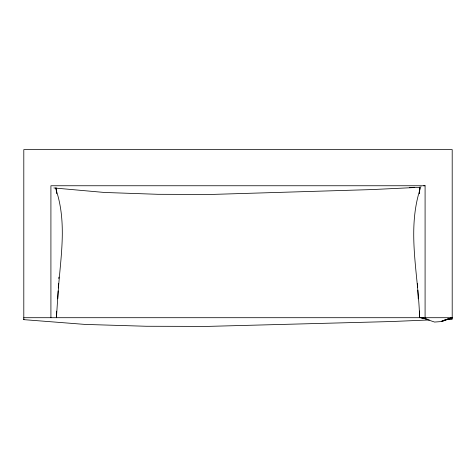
<?xml version="1.0" encoding="UTF-8"?>
<svg xmlns="http://www.w3.org/2000/svg" width="476" height="476" viewBox="0 0 476 476"><rect width="100%" height="100%" fill="white"/><g stroke="black" fill="none" stroke-linecap="round" stroke-linejoin="round"><path stroke-width="0.71" d="M419.511 193.726L419.511 187.199M56.448 317.706L58.161 290.884M58.304 287.986L58.518 283.636M58.774 278.561L58.846 277.109M57.769 298.857C59.482 261.931 68.294 223.833 55.406 187.859M23.8 318.997L23.848 319.652L85.043 324.418L146.233 326.262L207.429 326.399L391.004 321.55L429.346 319.955M420.986 186.467C406.058 229.081 418.642 274.033 419.57 317.706M447.041 319.217L452.2 319.003L452.2 149.601L23.8 149.601L23.8 317.706L452.2 317.706L441.657 321.544L434.552 322.056L421.778 317.706L426.097 318.801M441.657 321.455L452.2 317.706L443.769 320.348M441.657 321.062L452.2 317.706M419.892 187.294L371.637 189.591L211.296 194.446L157.853 194.303L104.405 192.465L53.883 187.955M409.497 187.431L414.691 187.306M448.511 319.081L452.2 319.003M423.747 185.759L425.086 185.753L425.086 317.706M425.086 185.753L50.914 185.753L50.914 317.706M420.243 317.706L424.538 318.462M420.968 317.706L427.865 319.36M417.5 283.636L417.678 287.26M417.821 290.158L418.255 298.857M23.8 317.706L23.848 319.652M419.493 187.199L419.493 193.726M419.493 311.036L419.493 317.706M56.507 187.925L56.507 193.726M56.507 311.179L56.507 317.706"/></g></svg>
